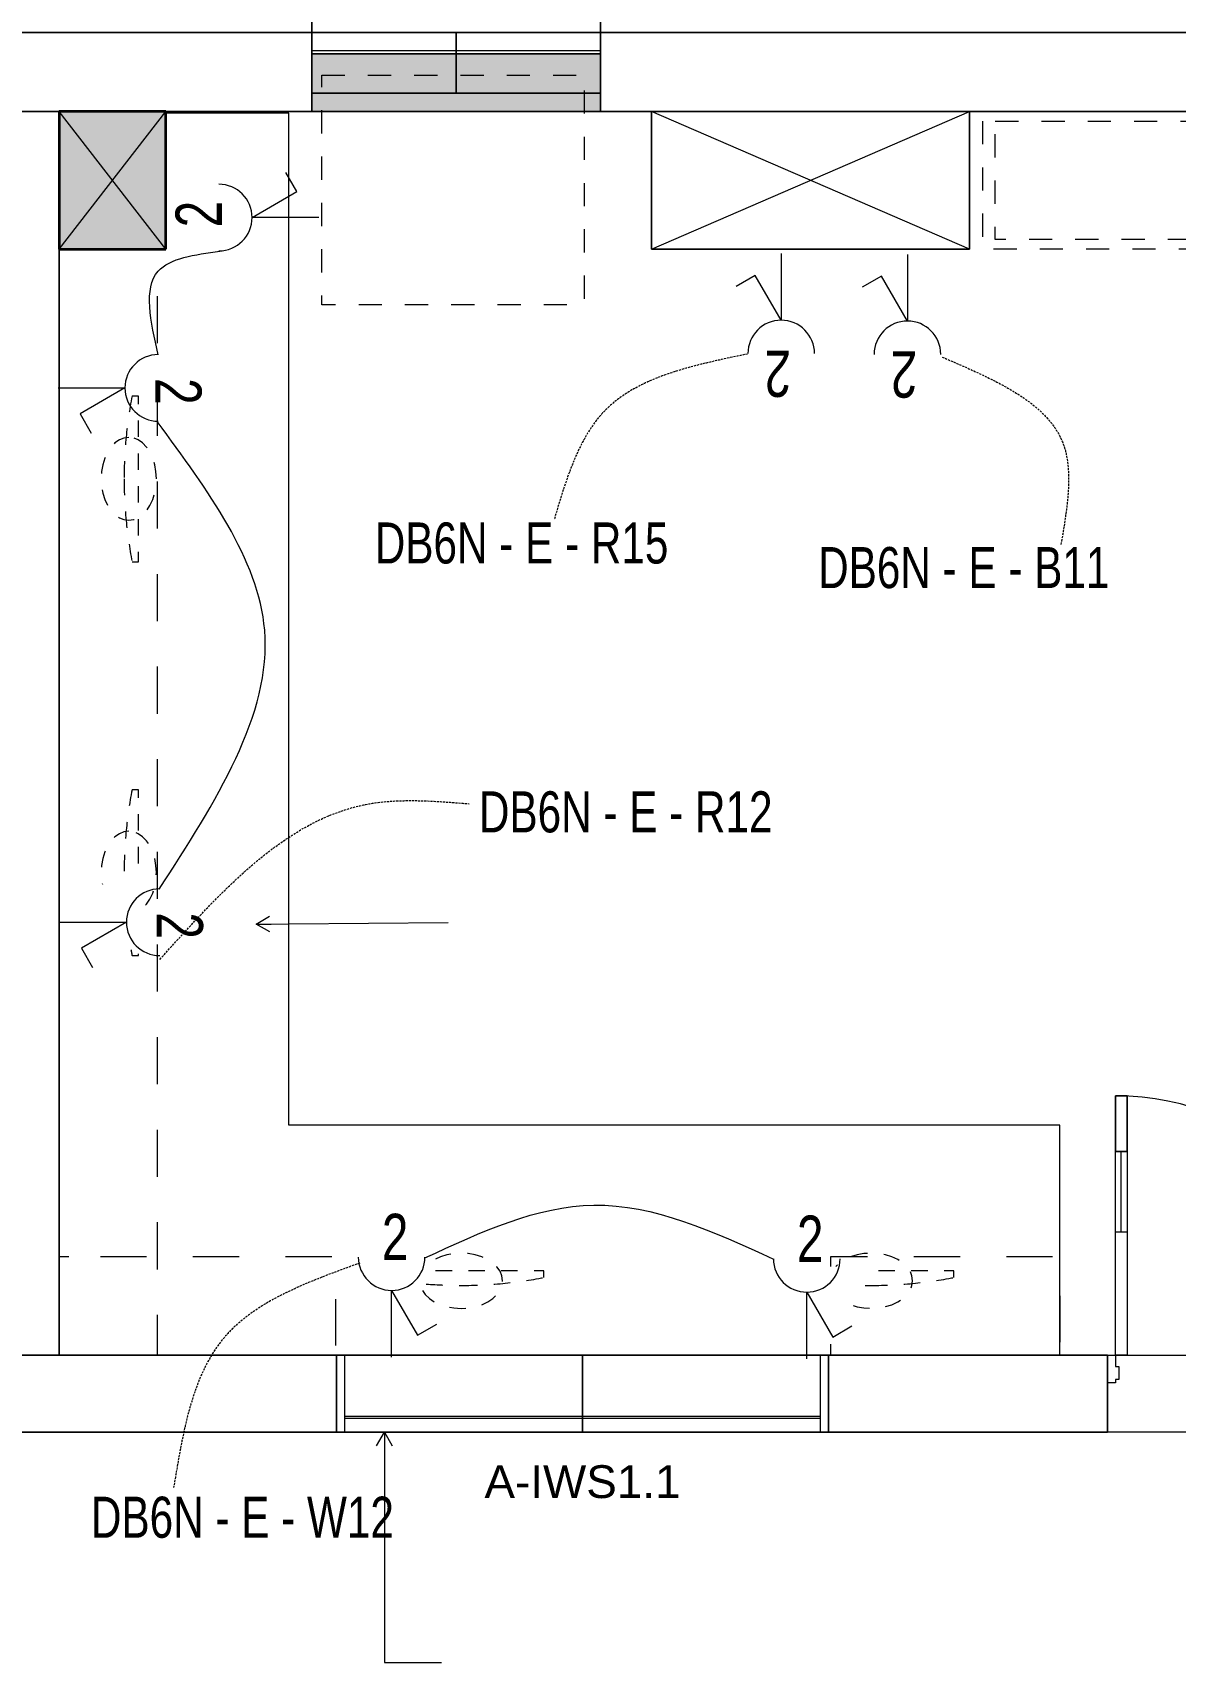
# Model space of a CAD drawing. Header units: millimetres. Extents: x 11356 to 46017, y -5218 to 16780.
# Drawn here: x 17228 to 20712, y 3072 to 8038 of the extents above; entities that cross this region are included whole.
import ezdxf

# ---------------------------------------------------------------- set-up
doc = ezdxf.new("R2010")
doc.units = ezdxf.units.MM
for name, pattern in [('IMPORT-Contour Line', [100, 50, -50]), ('IMPORT-Dashed', [282.222223, 141.111112, -141.111112]), ('IMPORT-Small Dashed', [141.111111, 70.555556, -70.555556]), ('WSP_NZ_Hidden', [9.5, 6.5, -3])]:
    doc.linetypes.add(name, pattern=pattern)
for name, color, linetype, lineweight in [('_Essential Power', 1, 'Continuous', 13), ('A-Des_ Columns', 7, 'Continuous', 13), ('A-Des_ Columns_Pen_No__183', 250, 'Continuous', 18), ('A-Des_ Columns_Pen_No__81', 251, 'Continuous', 18), ('A-Des_ Walls', 7, 'Continuous', 13), ('A-Des_ Walls_Pen_No__81', 251, 'Continuous', 18), ('ARCHICAD Doors_Pen_No__81', 251, 'Continuous', 18), ('L07 Enlarged Ground Proposed Plan 02_GFGF Enlarged Proposed Plan 02_dwg', 8, 'Continuous', 13), ('New_0_Pen_No__195', 252, 'Continuous', 13), ('New_A-Des_ Columns', 7, 'Continuous', 13), ('New_A-Des_ Columns_Pen_No__183', 250, 'Continuous', 18), ('New_A-Des_ Columns_Pen_No__19', 250, 'Continuous', 18), ('New_A-Des_ Columns_Pen_No__28', 130, 'Continuous', 35), ('New_A-Des_ Fittings Joinery_Pen_No__4', 250, 'Continuous', 18), ('New_A-Des_ Fittings Joinery_Pen_No__64', 250, 'Continuous', 18), ('New_A-Des_ Furniture_Pen_No__1', 7, 'Continuous', 13), ('New_A-Des_ Furniture_Pen_No__4', 250, 'Continuous', 18), ('New_A-Des_ Walls_Pen_No__27', 250, 'Continuous', 18), ('New_A-Des_ Zones_Pen_No__94', 250, 'Continuous', 18), ('New_A-Doc_ Presentation_Furniture 1_50_Pen_No__85', 250, 'Continuous', 18), ('New_ARCHICAD Window Markers_Pen_No__66', 250, 'Continuous', 18), ('New_ARCHICAD Windows_Pen_No__181', 90, 'Continuous', 5), ('New_ARCHICAD Windows_Pen_No__3', 250, 'Continuous', 18)]:
    doc.layers.add(name, color=color, linetype=linetype, lineweight=lineweight)
doc.styles.add('Arial', font='arial.ttf', dxfattribs={"height": 100})
doc.styles.add('Arial Narrow', font='ARIALN.TTF', dxfattribs={"width": 0.9, "height": 125})

# ---------------------------------------------------------------- blocks, each defined once
blk = doc.blocks.new('L07 Enlarged Ground Proposed Plan 02_GFGF Enlarged Proposed Plan 02_dwg_Wall_43_1-12186057-NEW GROUND FLOOR LAYOUT - ELECTRICAL PROPOSED PLAN 02')
at = {"layer": 'A-Des_ Walls', "color": 50}
for p, q in [((18959.7, 8038.3), (18959.7, 7983.3)), ((17309.7, 7798.3), (17634.7, 7798.3)), ((17634.7, 7798.3), (22444.7, 7798.3))]:
    blk.add_line(p, q, dxfattribs=at)
at = {"layer": 'A-Des_ Walls', "color": 50, "flags": 128}
for points in [[(18079.7, 8038.3), (16309.7, 8038.3), (16309.7, 7798.3), (17309.7, 7798.3)], [(18519.7, 8038.3), (18519.7, 7983.3), (18079.7, 7983.3), (18079.7, 8038.3)], [(18079.7, 7973.3), (18079.7, 7983.3), (18079.7, 8038.3), (18519.7, 8038.3)], [(18519.7, 7983.3), (18519.7, 8038.3), (18959.7, 8038.3)], [(18959.7, 8038.3), (18959.7, 7983.3), (18959.7, 7973.3)], [(23144.7, 7798.3), (23739.7, 7798.3), (23739.7, 8038.3), (18959.7, 8038.3)], [(18959.7, 7983.3), (18519.7, 7983.3), (18079.7, 7983.3), (18079.7, 7973.3)], [(18959.7, 7973.3), (18959.7, 7853.3), (18519.7, 7853.3), (18079.7, 7853.3), (18079.7, 7973.3)], [(18079.7, 7973.3), (18079.7, 7853.3), (18519.7, 7853.3), (18519.7, 7973.3)], [(18959.7, 7973.3), (18959.7, 7983.3), (18519.7, 7983.3)], [(18519.7, 7973.3), (18519.7, 7853.3), (18959.7, 7853.3), (18959.7, 7973.3)]]:
    blk.add_lwpolyline(points, dxfattribs=at)
blk.add_lwpolyline([(18519.7, 7973.3), (18519.7, 7983.3)], close=True, dxfattribs=at)
at = {"layer": 'A-Des_ Walls_Pen_No__81', "color": 254}
for p, q in [((18959.7, 8038.3), (23554.7, 8038.3)), ((18079.7, 7853.3), (18079.7, 7973.3)), ((18959.7, 7853.3), (18959.7, 7973.3)), ((17309.7, 7798.3), (17634.7, 7798.3)), ((17634.7, 7798.3), (22444.7, 7798.3))]:
    blk.add_line(p, q, dxfattribs=at)
at = {"layer": 'A-Des_ Walls_Pen_No__81', "color": 254, "flags": 128}
for points in [[(18079.7, 8038.3), (16309.7, 8038.3), (16309.7, 7798.3), (17149.7, 7798.3)], [(18079.7, 7973.3), (18079.7, 7983.3), (18079.7, 8038.3)], [(18959.7, 7973.3), (18959.7, 7983.3), (18959.7, 8038.3)]]:
    blk.add_lwpolyline(points, dxfattribs=at)
at = {"layer": 'New_A-Des_ Walls_Pen_No__27', "color": 253}
blk.add_line((18959.7, 8038.3), (18519.7, 8038.3), dxfattribs=at)
at = {"layer": 'New_A-Des_ Walls_Pen_No__27', "color": 253, "flags": 128}
blk.add_lwpolyline([(18519.7, 8038.3), (18079.7, 8038.3), (18519.7, 8038.3), (18959.7, 8038.3)], dxfattribs=at)
blk.add_lwpolyline([(18959.7, 8038.3), (18519.7, 8038.3), (18079.7, 8038.3), (18519.7, 8038.3)], close=True, dxfattribs=at)
blk = doc.blocks.new('L07 Enlarged Ground Proposed Plan 02_GFGF Enlarged Proposed Plan 02_dwg_Wall_58_1-12186075-NEW GROUND FLOOR LAYOUT - ELECTRICAL PROPOSED PLAN 02')
at = {"layer": 'A-Des_ Walls', "color": 50}
for p, q in [((17309.7, 7798.3), (17149.7, 7798.3)), ((17309.7, 4008.3), (17309.7, 7798.3))]:
    blk.add_line(p, q, dxfattribs=at)
at = {"layer": 'A-Des_ Walls', "color": 50, "flags": 128}
blk.add_lwpolyline([(17149.7, 7798.3), (17149.7, 4008.3), (17309.7, 4008.3)], dxfattribs=at)
at = {"layer": 'A-Des_ Walls_Pen_No__81', "color": 254}
for p, q in [((17149.7, 7798.3), (17149.7, 4008.3)), ((17309.7, 7378.3), (17309.7, 7798.3)), ((17309.7, 4008.3), (17309.7, 7378.3))]:
    blk.add_line(p, q, dxfattribs=at)
blk = doc.blocks.new('L07 Enlarged Ground Proposed Plan 02_GFGF Enlarged Proposed Plan 02_dwg_Wall_60_1-12186077-NEW GROUND FLOOR LAYOUT - ELECTRICAL PROPOSED PLAN 02')
at = {"layer": 'A-Des_ Walls', "color": 50}
for p, q in [((18079.7, 8038.3), (18079.7, 8113.3)), ((18959.7, 8113.3), (18959.7, 8038.3)), ((18959.7, 8038.3), (18959.7, 8113.3)), ((16309.7, 8038.3), (18079.7, 8038.3))]:
    blk.add_line(p, q, dxfattribs=at)
at = {"layer": 'A-Des_ Walls', "color": 50, "flags": 128}
for points in [[(18959.7, 8113.3), (18079.7, 8113.3), (18079.7, 8038.3), (18959.7, 8038.3)], [(18959.7, 8038.3), (23739.7, 8038.3), (23739.7, 8113.3), (18959.7, 8113.3)]]:
    blk.add_lwpolyline(points, dxfattribs=at)
at = {"layer": 'A-Des_ Walls_Pen_No__81', "color": 254}
for p, q in [((18079.7, 8038.3), (18079.7, 8113.3)), ((18959.7, 8113.3), (18959.7, 8038.3))]:
    blk.add_line(p, q, dxfattribs=at)
at = {"layer": 'A-Des_ Walls_Pen_No__81', "color": 254, "flags": 128}
for points in [[(16509.7, 8113.3), (16309.7, 8113.3), (16309.7, 8038.3), (18079.7, 8038.3)], [(18959.7, 8038.3), (23739.7, 8038.3), (23739.7, 8113.3), (18959.7, 8113.3)]]:
    blk.add_lwpolyline(points, dxfattribs=at)
at = {"layer": 'New_A-Des_ Walls_Pen_No__27', "color": 253}
blk.add_line((18079.7, 8038.3), (18959.7, 8038.3), dxfattribs=at)
blk = doc.blocks.new('L07 Enlarged Ground Proposed Plan 02_GFGF Enlarged Proposed Plan 02_dwg_Wall_124_1-12186161-NEW GROUND FLOOR LAYOUT - ELECTRICAL PROPOSED PLAN 02')
at = {"layer": 'New_A-Des_ Walls_Pen_No__27', "color": 253, "flags": 128}
blk.add_lwpolyline([(18959.7, 8113.3), (18079.7, 8113.3), (18079.7, 7973.3), (18959.7, 7973.3)], close=True, dxfattribs=at)
blk = doc.blocks.new('L07 Enlarged Ground Proposed Plan 02_GFGF Enlarged Proposed Plan 02_dwg_Column_6_1-12186164-NEW GROUND FLOOR LAYOUT - ELECTRICAL PROPOSED PLAN 02')
at = {"layer": 'A-Des_ Columns', "color": 50}
for p, q in [((17634.7, 7793.3), (17634.7, 7798.3)), ((17634.7, 7378.3), (17634.7, 7793.3)), ((17309.7, 7378.3), (17634.7, 7378.3))]:
    blk.add_line(p, q, dxfattribs=at)
at = {"layer": 'A-Des_ Columns', "color": 50, "flags": 128}
blk.add_lwpolyline([(17634.7, 7798.3), (17309.7, 7798.3), (17309.7, 7378.3)], dxfattribs=at)
at = {"layer": 'A-Des_ Columns_Pen_No__81', "color": 254}
for p, q in [((17634.7, 7793.3), (17634.7, 7798.3)), ((17634.7, 7378.3), (17634.7, 7793.3)), ((17309.7, 7378.3), (17634.7, 7378.3))]:
    blk.add_line(p, q, dxfattribs=at)
at = {"layer": 'A-Des_ Columns_Pen_No__81', "color": 254, "flags": 128}
blk.add_lwpolyline([(17634.7, 7798.3), (17309.7, 7798.3), (17309.7, 7378.3)], dxfattribs=at)
blk = doc.blocks.new('L07 Enlarged Ground Proposed Plan 02_GFGF Enlarged Proposed Plan 02_dwg_Column_8_1-12186166-NEW GROUND FLOOR LAYOUT - ELECTRICAL PROPOSED PLAN 02')
at = {"layer": 'A-Des_ Columns', "color": 50, "flags": 128}
blk.add_lwpolyline([(20084.7, 7798.3), (19114.7, 7798.3), (19114.7, 7378.3), (20084.7, 7378.3)], close=True, dxfattribs=at)
at = {"layer": 'A-Des_ Columns_Pen_No__81', "color": 254, "flags": 128}
blk.add_lwpolyline([(20084.7, 7798.3), (19114.7, 7798.3), (19114.7, 7378.3), (20084.7, 7378.3)], close=True, dxfattribs=at)
blk = doc.blocks.new('L07 Enlarged Ground Proposed Plan 02_GFGF Enlarged Proposed Plan 02_dwg_Column_10_1-12186168-NEW GROUND FLOOR LAYOUT - ELECTRICAL PROPOSED PLAN 02')
at = {"layer": 'New_A-Des_ Columns', "lineweight": 35}
blk.add_hatch(color=130, dxfattribs=at).paths.add_polyline_path([(17309.7, 7378.3), (17634.7, 7378.3), (17634.7, 7798.3), (17309.7, 7798.3), (17309.7, 7793.3)])
at = {"layer": 'New_A-Des_ Columns_Pen_No__28', "color": 133}
for p, q in [((17634.7, 7793.3), (17634.7, 7798.3)), ((17634.7, 7378.3), (17634.7, 7793.3)), ((17309.7, 7378.3), (17634.7, 7378.3))]:
    blk.add_line(p, q, dxfattribs=at)
at = {"layer": 'New_A-Des_ Columns_Pen_No__28', "color": 133, "flags": 128}
blk.add_lwpolyline([(17634.7, 7798.3), (17309.7, 7798.3), (17309.7, 7378.3)], dxfattribs=at)
blk = doc.blocks.new('L07 Enlarged Ground Proposed Plan 02_GFGF Enlarged Proposed Plan 02_dwg_Slab_30_1-12186319-NEW GROUND FLOOR LAYOUT - ELECTRICAL PROPOSED PLAN 02')
at = {"layer": 'New_A-Des_ Fittings Joinery_Pen_No__64', "color": 253, "flags": 128}
blk.add_lwpolyline([(17309.7, 7378.3), (17309.7, 4808.3), (17309.7, 4008.3), (20359.7, 4008.3), (20359.7, 4708.3), (18009.7, 4708.3), (18009.7, 7793.3), (17634.7, 7793.3), (17634.7, 7378.3)], close=True, dxfattribs=at)
blk = doc.blocks.new('L07 Enlarged Ground Proposed Plan 02_GFGF Enlarged Proposed Plan 02_dwg_Monitor _LCD_ 24-12186384-NEW GROUND FLOOR LAYOUT - ELECTRICAL PROPOSED PLAN 02')
at = {"layer": 'New_A-Des_ Furniture_Pen_No__4', "color": 253, "linetype": 'IMPORT-Contour Line', "flags": 128}
blk.add_lwpolyline([(17531.7, 6426), (17551.7, 6426), (17551.7, 6930.9), (17531.7, 6930.9)], dxfattribs=at)
blk.add_lwpolyline([(17521.7, 6804.7), (17507.1, 6802.8), (17493, 6797.1), (17479.7, 6787.8), (17467.6, 6775.2), (17457.3, 6759.6), (17448.9, 6741.6), (17442.7, 6721.6), (17438.9, 6700.4), (17437.6, 6678.5), (17438.9, 6656.6), (17442.7, 6635.3), (17448.9, 6615.4), (17457.3, 6597.3), (17467.6, 6581.8), (17479.7, 6569.2), (17493, 6559.9), (17507.1, 6554.2), (17521.7, 6552.2), (17536.3, 6554.2), (17550.5, 6559.9), (17563.8, 6569.2), (17575.8, 6581.8), (17586.2, 6597.3), (17594.6, 6615.4), (17600.8, 6635.3), (17604.6, 6656.6), (17605.9, 6678.5), (17604.6, 6700.4), (17600.8, 6721.6), (17594.6, 6741.6), (17586.2, 6759.6), (17575.8, 6775.2), (17563.8, 6787.8), (17550.5, 6797.1), (17536.3, 6802.8)], close=True, dxfattribs=at)
at = {"layer": 'New_A-Des_ Furniture_Pen_No__4', "color": 253, "linetype": 'IMPORT-Contour Line'}
for start, end in [(169.0688, 180), (180, 190.9312)]:
    blk.add_arc((18838.8, 6678.5), 1331.3, start, end, dxfattribs=at)
blk = doc.blocks.new('L07 Enlarged Ground Proposed Plan 02_GFGF Enlarged Proposed Plan 02_dwg_Monitor _LCD_ 24-12186385-NEW GROUND FLOOR LAYOUT - ELECTRICAL PROPOSED PLAN 02')
at = {"layer": 'New_A-Des_ Furniture_Pen_No__4', "color": 253, "linetype": 'IMPORT-Contour Line', "flags": 128}
for points in [[(18416.7, 4205), (18425.4, 4192.5), (18438, 4180.5), (18453.6, 4170.1), (18471.6, 4161.7), (18491.5, 4155.5), (18512.8, 4151.7), (18534.7, 4150.4), (18556.6, 4151.7), (18577.9, 4155.5), (18597.8, 4161.7), (18615.8, 4170.1), (18631.4, 4180.5), (18644, 4192.5), (18653.3, 4205.8), (18659, 4220), (18660.9, 4234.6), (18659, 4249.2), (18653.3, 4263.4), (18644, 4276.7), (18631.4, 4288.7), (18615.8, 4299.1), (18597.8, 4307.5), (18577.9, 4313.7), (18556.6, 4317.5), (18534.7, 4318.7), (18512.8, 4317.5), (18491.5, 4313.7), (18471.6, 4307.5), (18453.6, 4299.1), (18438, 4288.7), (18427.2, 4278.4)], [(18787.1, 4244.6), (18787.1, 4264.6), (18451.1, 4264.6)]]:
    blk.add_lwpolyline(points, dxfattribs=at)
at = {"layer": 'New_A-Des_ Furniture_Pen_No__4', "color": 253, "linetype": 'IMPORT-Contour Line'}
for start, end in [(265.4232, 270), (270, 280.9312)]:
    blk.add_arc((18534.7, 5551.7), 1331.3, start, end, dxfattribs=at)
blk = doc.blocks.new('L07 Enlarged Ground Proposed Plan 02_GFGF Enlarged Proposed Plan 02_dwg_Cadimage Cabinet_6-12186402-NEW GROUND FLOOR LAYOUT - ELECTRICAL PROPOSED PLAN 02')
at = {"layer": 'New_A-Des_ Fittings Joinery_Pen_No__4', "color": 253, "linetype": 'IMPORT-Dashed', "flags": 128}
blk.add_lwpolyline([(17609.7, 7378.3), (17309.7, 7378.3), (17309.7, 6535.8), (17309.7, 5693.3), (17309.7, 4850.8), (17309.7, 4008.3), (17609.7, 4008.3), (17609.7, 7378.3), (17309.7, 7378.3), (17309.7, 4008.3), (17609.7, 4008.3), (17609.7, 4850.8), (17609.7, 5693.3), (17609.7, 6535.8)], close=True, dxfattribs=at)
blk = doc.blocks.new('L07 Enlarged Ground Proposed Plan 02_GFGF Enlarged Proposed Plan 02_dwg_Monitor _LCD_ 24-12186403-NEW GROUND FLOOR LAYOUT - ELECTRICAL PROPOSED PLAN 02')
at = {"layer": 'New_A-Des_ Furniture_Pen_No__4', "color": 253, "linetype": 'IMPORT-Contour Line', "flags": 128}
for points in [[(19730.1, 4159.1), (19741.5, 4155.5), (19762.8, 4151.7), (19784.7, 4150.4), (19806.6, 4151.7), (19827.9, 4155.5), (19847.8, 4161.7), (19865.8, 4170.1), (19881.4, 4180.5), (19894, 4192.5), (19903.3, 4205.8), (19909, 4220), (19910.9, 4234.6), (19909, 4249.2), (19903.3, 4263.4), (19894, 4276.7), (19881.4, 4288.7), (19865.8, 4299.1), (19847.8, 4307.5), (19827.9, 4313.7), (19806.6, 4317.5), (19784.7, 4318.7), (19762.8, 4317.5), (19741.5, 4313.7), (19721.6, 4307.5), (19703.6, 4299.1), (19688, 4288.7), (19677.2, 4278.4)], [(20037.1, 4244.6), (20037.1, 4264.6), (19791.1, 4264.6)]]:
    blk.add_lwpolyline(points, dxfattribs=at)
at = {"layer": 'New_A-Des_ Furniture_Pen_No__4', "color": 253, "linetype": 'IMPORT-Contour Line'}
for start, end in [(270, 280.9312), (269.1985, 270)]:
    blk.add_arc((19784.7, 5551.7), 1331.3, start, end, dxfattribs=at)
blk = doc.blocks.new('L07 Enlarged Ground Proposed Plan 02_GFGF Enlarged Proposed Plan 02_dwg_Monitor _LCD_ 24-12186404-NEW GROUND FLOOR LAYOUT - ELECTRICAL PROPOSED PLAN 02')
at = {"layer": 'New_A-Des_ Furniture_Pen_No__4', "color": 253, "linetype": 'IMPORT-Contour Line', "flags": 128}
for points in [[(17551.7, 5506.7), (17551.7, 5730.9), (17531.7, 5730.9)], [(17521.7, 5604.7), (17507.1, 5602.8), (17493, 5597.1), (17479.7, 5587.8), (17467.6, 5575.2), (17457.3, 5559.6), (17448.9, 5541.6), (17442.7, 5521.6), (17438.9, 5500.4), (17437.6, 5478.5), (17438.9, 5456.6), (17441.3, 5443)], [(17573.1, 5378.9), (17575.8, 5381.8), (17586.2, 5397.3), (17594.6, 5415.4), (17600.8, 5435.3), (17604.6, 5456.6), (17605.9, 5478.5), (17604.6, 5500.4), (17600.8, 5521.6), (17594.6, 5541.6), (17586.2, 5559.6), (17575.8, 5575.2), (17563.8, 5587.8), (17550.5, 5597.1), (17536.3, 5602.8), (17521.7, 5604.7)], [(17531.7, 5226), (17551.7, 5226), (17551.7, 5230.7)]]:
    blk.add_lwpolyline(points, dxfattribs=at)
at = {"layer": 'New_A-Des_ Furniture_Pen_No__4', "color": 253, "linetype": 'IMPORT-Contour Line'}
for start, end in [(169.0688, 179.8779), (190.1629, 190.9312)]:
    blk.add_arc((18838.8, 5478.5), 1331.3, start, end, dxfattribs=at)
blk = doc.blocks.new('L07 Enlarged Ground Proposed Plan 02_GFGF Enlarged Proposed Plan 02_dwg_trolley_box_bis_20130117-12186410-NEW GROUND FLOOR LAYOUT - ELECTRICAL PROPOSED PLAN 02')
at = {"layer": 'New_A-Des_ Furniture_Pen_No__1', "color": 9, "linetype": 'IMPORT-Small Dashed', "flags": 128}
for points in [[(20124.9, 7798.3), (21024.9, 7798.3), (21024.9, 7378.3), (20124.9, 7378.3)], [(20162.9, 7768.3), (20986.9, 7768.3), (20986.9, 7408.3), (20162.9, 7408.3)]]:
    blk.add_lwpolyline(points, close=True, dxfattribs=at)
blk = doc.blocks.new('L07 Enlarged Ground Proposed Plan 02_GFGF Enlarged Proposed Plan 02_dwg_Cadimage Cabinet_9-12186411-NEW GROUND FLOOR LAYOUT - ELECTRICAL PROPOSED PLAN 02')
at = {"layer": 'New_A-Des_ Fittings Joinery_Pen_No__4', "color": 253, "linetype": 'IMPORT-Dashed', "flags": 128}
for points in [[(18152.2, 4008.3), (17309.7, 4008.3), (17309.7, 4308.3), (17339.3, 4308.3)], [(17435, 4308.3), (18152.2, 4308.3), (18152.2, 4008.3), (17309.7, 4008.3), (17309.7, 4308.3), (17339.3, 4308.3)], [(17435, 4308.3), (18152.2, 4308.3), (18152.2, 4008.3)]]:
    blk.add_lwpolyline(points, dxfattribs=at)
blk = doc.blocks.new('L07 Enlarged Ground Proposed Plan 02_GFGF Enlarged Proposed Plan 02_dwg_Cadimage Cabinet_10-12186412-NEW GROUND FLOOR LAYOUT - ELECTRICAL PROPOSED PLAN 02')
at = {"layer": 'New_A-Des_ Fittings Joinery_Pen_No__4', "color": 253, "linetype": 'IMPORT-Dashed', "flags": 128}
for points in [[(19662.2, 4278.4), (19662.2, 4308.3), (20359.7, 4308.3), (20359.7, 4008.3), (19662.2, 4008.3), (19662.2, 4041.4)], [(19662.2, 4278.4), (19662.2, 4308.3), (20359.7, 4308.3), (20359.7, 4008.3)], [(20359.7, 4008.3), (19662.2, 4008.3), (19662.2, 4041.4)]]:
    blk.add_lwpolyline(points, dxfattribs=at)
blk = doc.blocks.new('L07 Enlarged Ground Proposed Plan 02_GFGF Enlarged Proposed Plan 02_dwg_CI Tools Door_50__1-12186425-NEW GROUND FLOOR LAYOUT - ELECTRICAL PROPOSED PLAN 02')
at = {"layer": 'ARCHICAD Doors_Pen_No__81', "color": 254}
blk.add_line((20547.2, 4383.3), (20547.2, 4628.3), dxfattribs=at)
at = {"layer": 'ARCHICAD Doors_Pen_No__81', "color": 254, "flags": 128}
for points in [[(20564.7, 4383.3), (20564.7, 4008.3), (20529.7, 4008.3), (20529.7, 4798.3), (20564.7, 4798.3), (20564.7, 4008.3), (20529.7, 4008.3), (20529.7, 4383.3), (20564.7, 4383.3), (20564.7, 4008.3), (20529.7, 4008.3), (20529.7, 4383.3)], [(20564.7, 4798.3), (20529.7, 4798.3), (20529.7, 4628.3), (20564.7, 4628.3), (20529.7, 4628.3), (20529.7, 4798.3), (20564.7, 4798.3), (20564.7, 4628.3)], [(20539.7, 3973.3), (20539.7, 3933.3), (20529.7, 3933.3), (20529.7, 3923.3), (20504.7, 3923.3), (20504.7, 4008.3), (20529.7, 4008.3), (20529.7, 3973.3), (20539.7, 3973.3), (20539.7, 3933.3), (20529.7, 3933.3), (20529.7, 3923.3), (20504.7, 3923.3), (20504.7, 4008.3), (20529.7, 4008.3), (20529.7, 3973.3)], [(21309.7, 3973.3), (21309.7, 3933.3), (21319.7, 3933.3), (21319.7, 3923.3), (21344.7, 3923.3), (21344.7, 4008.3), (21319.7, 4008.3), (21319.7, 3973.3), (21309.7, 3973.3), (21309.7, 3933.3), (21319.7, 3933.3), (21319.7, 3923.3), (21344.7, 3923.3), (21344.7, 4008.3), (21319.7, 4008.3), (21319.7, 3973.3)]]:
    blk.add_lwpolyline(points, close=True, dxfattribs=at)
at = {"layer": 'ARCHICAD Doors_Pen_No__81', "color": 254}
blk.add_arc((20529.7, 4008.3), 790, 0, 90, dxfattribs=at)
blk = doc.blocks.new('L07 Enlarged Ground Proposed Plan 02_GFGF Enlarged Proposed Plan 02_dwg_CI Tools Window_2-12186427-NEW GROUND FLOOR LAYOUT - ELECTRICAL PROPOSED PLAN 02')
at = {"layer": 'New_ARCHICAD Windows_Pen_No__181', "color": 53}
for p, q in [((19629.7, 3821.3), (18179.7, 3821.3)), ((19629.7, 3815.3), (18179.7, 3815.3))]:
    blk.add_line(p, q, dxfattribs=at)
at = {"layer": 'New_ARCHICAD Windows_Pen_No__3', "color": 253}
for p, q in [((19629.7, 4008.3), (18179.7, 4008.3)), ((18179.7, 3773.3), (19629.7, 3773.3))]:
    blk.add_line(p, q, dxfattribs=at)
at = {"layer": 'New_ARCHICAD Windows_Pen_No__3', "color": 253, "flags": 128}
for points in [[(18154.7, 3773.3), (18154.7, 4008.3), (18179.7, 4008.3), (18179.7, 3773.3)], [(19654.7, 3773.3), (19654.7, 4008.3), (19629.7, 4008.3), (19629.7, 3773.3)]]:
    blk.add_lwpolyline(points, close=True, dxfattribs=at)
blk = doc.blocks.new('L07 Enlarged Ground Proposed Plan 02_GFGF Enlarged Proposed Plan 02_dwg_Wall_139_1-12186428-NEW GROUND FLOOR LAYOUT - ELECTRICAL PROPOSED PLAN 02')
at = {"layer": 'A-Des_ Walls', "color": 50, "flags": 128}
for points in [[(16229.7, 3933.3), (16229.7, 3838.3), (16229.7, 3773.3), (18154.7, 3773.3), (18154.7, 4008.3), (16229.7, 4008.3)], [(18904.7, 4008.3), (18154.7, 4008.3), (18154.7, 3773.3), (18904.7, 3773.3), (18904.7, 4008.3), (18904.7, 3773.3), (19654.7, 3773.3), (19654.7, 4008.3)], [(19654.7, 3773.3), (20504.7, 3773.3), (20504.7, 3923.3), (20504.7, 4008.3), (19654.7, 4008.3)]]:
    blk.add_lwpolyline(points, close=True, dxfattribs=at)
at = {"layer": 'A-Des_ Walls_Pen_No__81', "color": 254, "flags": 128}
for points in [[(16229.7, 3933.3), (16229.7, 3838.3), (16229.7, 3773.3), (18154.7, 3773.3), (18154.7, 4008.3), (17309.7, 4008.3)], [(19654.7, 4008.3), (20504.7, 4008.3), (20504.7, 3923.3), (20504.7, 3773.3), (19654.7, 3773.3), (19654.7, 4008.3)]]:
    blk.add_lwpolyline(points, dxfattribs=at)
for name in ['L07 Enlarged Ground Proposed Plan 02_GFGF Enlarged Proposed Plan 02_dwg_CI Tools Door_50__1-12186425-NEW GROUND FLOOR LAYOUT - ELECTRICAL PROPOSED PLAN 02', 'L07 Enlarged Ground Proposed Plan 02_GFGF Enlarged Proposed Plan 02_dwg_CI Tools Window_2-12186427-NEW GROUND FLOOR LAYOUT - ELECTRICAL PROPOSED PLAN 02']:
    blk.add_blockref(name, (0, 0))
at = {"layer": 'New_ARCHICAD Window Markers_Pen_No__66', "color": 7, "insert": (18904.7, 3672.4), "char_height": 100, "width": 713.744, "attachment_point": 2, "line_spacing_factor": 0.941778, "style": 'Arial'}
blk.add_mtext('A-IWS1.1', dxfattribs=at)
blk = doc.blocks.new('L07 Enlarged Ground Proposed Plan 02_GFGF Enlarged Proposed Plan 02_dwg_Copier 24-12186450-NEW GROUND FLOOR LAYOUT - ELECTRICAL PROPOSED PLAN 02')
at = {"layer": 'New_A-Des_ Furniture_Pen_No__4', "color": 253, "linetype": 'IMPORT-Small Dashed', "flags": 128}
blk.add_lwpolyline([(18109.7, 7908.9), (18909.7, 7908.9), (18909.7, 7208.9), (18109.7, 7208.9)], close=True, dxfattribs=at)
blk = doc.blocks.new('L07 Enlarged Ground Proposed Plan 02_GFGF Enlarged Proposed Plan 02_dwg_ARROWHEAD_14-12186451-NEW GROUND FLOOR LAYOUT - ELECTRICAL PROPOSED PLAN 02')
at = {"layer": 'New_A-Doc_ Presentation_Furniture 1_50_Pen_No__85', "color": 9, "lineweight": 13}
blk.add_line((0, 0), (-1, 0), dxfattribs=at)
at = {"layer": 'New_A-Doc_ Presentation_Furniture 1_50_Pen_No__85', "color": 9, "lineweight": 13, "flags": 128}
blk.add_lwpolyline([(-0.9093, 0.525), (0, 0), (-0.9093, -0.525)], dxfattribs=at)
blk = doc.blocks.new('L07 Enlarged Ground Proposed Plan 02_GFGF Enlarged Proposed Plan 02_dwg-12097911-NEW GROUND FLOOR LAYOUT - ELECTRICAL PROPOSED PLAN 02')
at = {"layer": 'New_A-Des_ Columns_Pen_No__19'}
blk.add_hatch(color=10, dxfattribs=at).paths.add_polyline_path([(18959.7, 7798.3), (18959.7, 7973.3), (18079.7, 7973.3), (18079.7, 7798.3)])
at = {"layer": 'A-Des_ Columns_Pen_No__183', "color": 253}
for p, q in [((19114.7, 7378.3), (20084.7, 7798.3)), ((20084.7, 7378.3), (19114.7, 7798.3))]:
    blk.add_line(p, q, dxfattribs=at)
at = {"layer": 'New_0_Pen_No__195', "color": 9}
for p, q in [((18079.7, 7973.3), (18959.7, 7973.3)), ((18079.7, 7798.3), (18079.7, 7973.3)), ((18959.7, 7973.3), (18959.7, 7798.3))]:
    blk.add_line(p, q, dxfattribs=at)
at = {"layer": 'New_A-Des_ Columns_Pen_No__183', "color": 253}
for p, q in [((17309.7, 7378.3), (17634.7, 7798.3)), ((17634.7, 7378.3), (17309.7, 7798.3))]:
    blk.add_line(p, q, dxfattribs=at)
at = {"layer": 'New_A-Des_ Columns_Pen_No__19', "color": 253}
for p, q in [((18959.7, 7973.3), (18079.7, 7973.3)), ((18079.7, 7973.3), (18079.7, 7798.3))]:
    blk.add_line(p, q, dxfattribs=at)
at = {"layer": 'New_A-Des_ Columns_Pen_No__19', "color": 253, "flags": 128}
blk.add_lwpolyline([(18079.7, 7798.3), (18959.7, 7798.3), (18959.7, 7973.3)], dxfattribs=at)
at = {"layer": 'New_A-Des_ Zones_Pen_No__94', "color": 253}
for p, q in [((17634.7, 7798.3), (17634.7, 7793.3)), ((17634.7, 7793.3), (17634.7, 7378.3)), ((17634.7, 7378.3), (17309.7, 7378.3)), ((17309.7, 7378.3), (17309.7, 4008.3)), ((17309.7, 4008.3), (20359.7, 4008.3)), ((20359.7, 4008.3), (21444.7, 4008.3)), ((21686.8, 3773.3), (11894.6, 3773.3))]:
    blk.add_line(p, q, dxfattribs=at)
at = {"layer": 'New_A-Des_ Zones_Pen_No__94', "color": 253, "flags": 128}
blk.add_lwpolyline([(22444.7, 7798.3), (20084.7, 7798.3), (20084.7, 7378.3), (19114.7, 7378.3), (19114.7, 7798.3), (17634.7, 7798.3)], dxfattribs=at)
at = {"layer": 'New_A-Doc_ Presentation_Furniture 1_50_Pen_No__85', "color": 253}
for p, q in [((17955.3, 5321.5), (18009.7, 5322)), ((18009.7, 5322), (18494.9, 5326.1))]:
    blk.add_line(p, q, dxfattribs=at)
at = {"layer": 'New_A-Doc_ Presentation_Furniture 1_50_Pen_No__85', "color": 253, "flags": 128}
blk.add_lwpolyline([(18300.8, 3727.7), (18300.8, 3071.6), (18475.2, 3071.6)], dxfattribs=at)
for name in ['L07 Enlarged Ground Proposed Plan 02_GFGF Enlarged Proposed Plan 02_dwg_Wall_60_1-12186077-NEW GROUND FLOOR LAYOUT - ELECTRICAL PROPOSED PLAN 02', 'L07 Enlarged Ground Proposed Plan 02_GFGF Enlarged Proposed Plan 02_dwg_Wall_124_1-12186161-NEW GROUND FLOOR LAYOUT - ELECTRICAL PROPOSED PLAN 02', 'L07 Enlarged Ground Proposed Plan 02_GFGF Enlarged Proposed Plan 02_dwg_Wall_43_1-12186057-NEW GROUND FLOOR LAYOUT - ELECTRICAL PROPOSED PLAN 02', 'L07 Enlarged Ground Proposed Plan 02_GFGF Enlarged Proposed Plan 02_dwg_Copier 24-12186450-NEW GROUND FLOOR LAYOUT - ELECTRICAL PROPOSED PLAN 02', 'L07 Enlarged Ground Proposed Plan 02_GFGF Enlarged Proposed Plan 02_dwg_Wall_58_1-12186075-NEW GROUND FLOOR LAYOUT - ELECTRICAL PROPOSED PLAN 02', 'L07 Enlarged Ground Proposed Plan 02_GFGF Enlarged Proposed Plan 02_dwg_Column_6_1-12186164-NEW GROUND FLOOR LAYOUT - ELECTRICAL PROPOSED PLAN 02', 'L07 Enlarged Ground Proposed Plan 02_GFGF Enlarged Proposed Plan 02_dwg_Column_10_1-12186168-NEW GROUND FLOOR LAYOUT - ELECTRICAL PROPOSED PLAN 02', 'L07 Enlarged Ground Proposed Plan 02_GFGF Enlarged Proposed Plan 02_dwg_Column_8_1-12186166-NEW GROUND FLOOR LAYOUT - ELECTRICAL PROPOSED PLAN 02', 'L07 Enlarged Ground Proposed Plan 02_GFGF Enlarged Proposed Plan 02_dwg_trolley_box_bis_20130117-12186410-NEW GROUND FLOOR LAYOUT - ELECTRICAL PROPOSED PLAN 02', 'L07 Enlarged Ground Proposed Plan 02_GFGF Enlarged Proposed Plan 02_dwg_Slab_30_1-12186319-NEW GROUND FLOOR LAYOUT - ELECTRICAL PROPOSED PLAN 02', 'L07 Enlarged Ground Proposed Plan 02_GFGF Enlarged Proposed Plan 02_dwg_Cadimage Cabinet_6-12186402-NEW GROUND FLOOR LAYOUT - ELECTRICAL PROPOSED PLAN 02', 'L07 Enlarged Ground Proposed Plan 02_GFGF Enlarged Proposed Plan 02_dwg_Monitor _LCD_ 24-12186384-NEW GROUND FLOOR LAYOUT - ELECTRICAL PROPOSED PLAN 02', 'L07 Enlarged Ground Proposed Plan 02_GFGF Enlarged Proposed Plan 02_dwg_Monitor _LCD_ 24-12186404-NEW GROUND FLOOR LAYOUT - ELECTRICAL PROPOSED PLAN 02', 'L07 Enlarged Ground Proposed Plan 02_GFGF Enlarged Proposed Plan 02_dwg_Wall_139_1-12186428-NEW GROUND FLOOR LAYOUT - ELECTRICAL PROPOSED PLAN 02', 'L07 Enlarged Ground Proposed Plan 02_GFGF Enlarged Proposed Plan 02_dwg_Cadimage Cabinet_9-12186411-NEW GROUND FLOOR LAYOUT - ELECTRICAL PROPOSED PLAN 02', 'L07 Enlarged Ground Proposed Plan 02_GFGF Enlarged Proposed Plan 02_dwg_Monitor _LCD_ 24-12186385-NEW GROUND FLOOR LAYOUT - ELECTRICAL PROPOSED PLAN 02', 'L07 Enlarged Ground Proposed Plan 02_GFGF Enlarged Proposed Plan 02_dwg_Cadimage Cabinet_10-12186412-NEW GROUND FLOOR LAYOUT - ELECTRICAL PROPOSED PLAN 02', 'L07 Enlarged Ground Proposed Plan 02_GFGF Enlarged Proposed Plan 02_dwg_Monitor _LCD_ 24-12186403-NEW GROUND FLOOR LAYOUT - ELECTRICAL PROPOSED PLAN 02']:
    blk.add_blockref(name, (0, 0))
for p, xscale, yscale, zscale, rotation in [((17909.7, 5321.1), 45.59999999999999, 45.59999999999999, 45.59999999999999, 180.4822982491796), ((18300.8, 3773.3), 45.60000000000001, 45.60000000000001, 45.60000000000001, 90)]:
    blk.add_blockref('L07 Enlarged Ground Proposed Plan 02_GFGF Enlarged Proposed Plan 02_dwg_ARROWHEAD_14-12186451-NEW GROUND FLOOR LAYOUT - ELECTRICAL PROPOSED PLAN 02', p, dxfattribs=dict(xscale=xscale, yscale=yscale, zscale=zscale, rotation=rotation))

msp = doc.modelspace()

# ---------------------------------------------------------------- linework, layer by layer
at = {"layer": '_Essential Power', "color": 10, "lineweight": 18}
for p, q in [((18034.4, 7553.8), (18000.6, 7612.4)), ((17897.5, 7474.7), (18034.4, 7553.8)), ((18100.8, 7474.7), (17897.5, 7474.7)), ((19510.4, 7364.8), (19510.4, 7161.6)), ((19895.2, 7362.6), (19895.2, 7159.4)), ((19431.4, 7298.5), (19372.7, 7264.6)), ((19510.4, 7161.6), (19431.4, 7298.5)), ((19816.1, 7296.3), (19757.5, 7262.4)), ((19895.2, 7159.4), (19816.1, 7296.3)), ((17306.8, 6955.5), (17510, 6955.5)), ((17510, 6955.5), (17373.1, 6876.5)), ((17373.1, 6876.5), (17407, 6817.8)), ((17311.2, 5327.3), (17514.4, 5327.3)), ((17514.4, 5327.3), (17377.5, 5248.3)), ((17377.5, 5248.3), (17411.4, 5189.6)), ((18323, 4002.1), (18323, 4205.3)), ((18323, 4205.3), (18402, 4068.4)), ((19588.4, 3996.6), (19588.4, 4199.9)), ((19588.4, 4199.9), (19667.4, 4063)), ((18402, 4068.4), (18460.7, 4102.3)), ((19667.4, 4063), (19726.1, 4096.9))]:
    msp.add_line(p, q, dxfattribs=at)
for centre, start, end in [((17795.9, 7474.7), 270, 90), ((19510.4, 7060), 0, 180), ((19895.2, 7057.8), 0, 180), ((17611.6, 6955.5), 90, 270), ((17616, 5327.3), 90, 270), ((18323, 4306.9), 180, 0), ((19588.4, 4301.5), 180, 0)]:
    msp.add_arc(centre, 101.6, start, end, dxfattribs=at)
at = {"layer": '_Essential Power'}
for points in [[(17611.1, 7056.8), (17611.1, 7311.2), (17799.2, 7372)], [(17614.5, 5428.3), (17936, 6217.4), (17608.5, 6852.7)], [(18424.3, 4304.3), (18938.8, 4465.3), (19487, 4300.7)]]:
    msp.add_spline(points, degree=3, dxfattribs=at)
at = {"layer": '_Essential Power', "color": 18, "linetype": 'WSP_NZ_Hidden', "true_color": 0x000000}
for points in [[(19408.2, 7058.9), (18968, 6881.1), (18818.1, 6553.4)], [(20001, 7049.6), (20368.6, 6788.3), (20363.1, 6478.5)], [(17616.5, 5214), (18255.1, 5688.2), (18559.7, 5688.2)]]:
    msp.add_spline(points, degree=3, dxfattribs=at)
at = {"layer": '_Essential Power', "color": 0, "linetype": 'WSP_NZ_Hidden'}
msp.add_spline([(18225.5, 4288.5), (17810.1, 4058.5), (17658.5, 3604.1)], degree=3, dxfattribs=at)

# ---------------------------------------------------------------- block references
at = {"layer": 'L07 Enlarged Ground Proposed Plan 02_GFGF Enlarged Proposed Plan 02_dwg', "color": 253, "lineweight": 18}
msp.add_blockref('L07 Enlarged Ground Proposed Plan 02_GFGF Enlarged Proposed Plan 02_dwg-12097911-NEW GROUND FLOOR LAYOUT - ELECTRICAL PROPOSED PLAN 02', (0, 0), dxfattribs=at)

# ---------------------------------------------------------------- texts
at = {"layer": '_Essential Power', "color": 1, "char_height": 141.1, "width": 97.748, "attachment_point": 1, "style": 'Arial Narrow'}
for insert, rotation in [((17664.3, 7444.8), 90), ((19540.3, 6928.4), 180), ((19925.1, 6926.1), 180), ((17743.3, 6985.5), 270), ((17747.7, 5357.3), 270)]:
    msp.add_mtext('2', dxfattribs=dict(at, insert=insert, rotation=rotation))
at = {"layer": '_Essential Power', "color": 0, "char_height": 125, "width": 1190.506, "attachment_point": 1, "style": 'Arial Narrow'}
for s, insert in [('DB6N - E - R15', (18271.6, 6545.5)), ('DB6N - E - B11', (19623, 6470.5)), ('DB6N - E - R12', (18589, 5726.1)), ('DB6N - E - W12', (17406.3, 3576.5))]:
    msp.add_mtext(s, dxfattribs=dict(at, insert=insert))
at = {"layer": '_Essential Power', "color": 1, "char_height": 141.1, "width": 97.748, "attachment_point": 1, "style": 'Arial Narrow'}
for insert in [(18293.1, 4438.6), (19558.4, 4433.1)]:
    msp.add_mtext('2', dxfattribs=dict(at, insert=insert))

doc.saveas('drawing.dxf')
